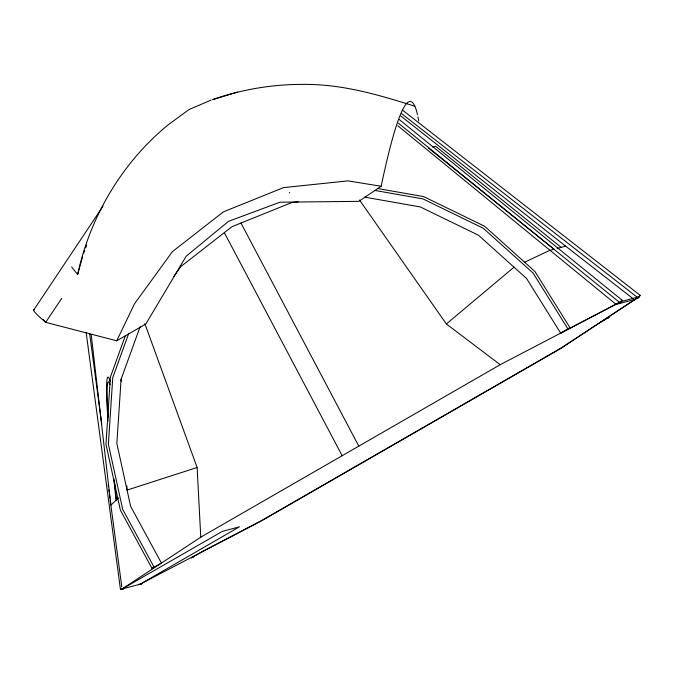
<?xml version="1.0" encoding="UTF-8"?>
<svg xmlns="http://www.w3.org/2000/svg" width="674" height="674" viewBox="0 0 674 674"><rect width="100%" height="100%" fill="white"/><g stroke="black" fill="none" stroke-linecap="round" stroke-linejoin="round"><path stroke-width="1.01" d="M140.209 326.469L121.093 379.243L116.846 443.5L130.655 506.418L161.423 563.076L153.099 567.87M120.435 589.27L123.721 588.731L120.435 589.27L86.112 332.257M71.655 266.938A275.034 12.595 42.7 0 0 77.67 274.402C90.24 216.32 122.196 162.485 168.264 124.741L189.015 109.576L211.156 100.03M77.67 274.402L79.161 269.086M79.406 268.201L79.894 266.466M80.13 265.607L82.523 257.055M125.246 336.04L110.401 377.036L105.961 444.318L120.41 510.193L152.046 568.435L153.04 567.887M128.768 333.36L112.777 377.524L108.379 444.141L122.685 509.35L154.135 567.272L153.428 567.702M83.593 253.357L84.638 250.593M85.682 247.83L86.727 245.066M34.155 309.518A275.034 11.197 33.7 0 0 41.426 318.667L45.697 322.341L116.72 340.791L134.505 303.806L172.451 251.596L223.439 211.83L283.493 187.633L347.936 180.868L381.155 186.26A1064.65 54.122 -84.8 0 1 417.492 114.664M569.993 327.699L567.955 328.954L569.993 327.699L534.895 271.454L484.589 226.228L423.66 196.597L377.406 188.476M33.7 310.082L103.055 206.118M61.688 298.371L45.697 322.341L43.229 319.552M638.75 296.787L638.168 297.992L640.283 295.414L402.226 109.904M173.639 276.542L180.986 266.432L231.974 226.675L292.027 202.47L298.262 201.812M110.881 505.155L118.565 498.002M359.486 200.01L446.348 323.958L514.035 267.19M191.391 557.904L193.362 556.775L191.635 557.786M639.828 295.608L640.283 295.414M381.155 186.26L358.804 201.349L280.005 202.2L228.528 221.316L186.142 256.263L145.828 324.026L116.72 340.791M144.826 323.579L197.128 467.512L200.768 537.161L500.251 364.668L621.125 301.548L639.23 296.703L599.885 322.619L608.201 317.825M200.827 537.144L122.078 589L140.184 584.156L261.108 521.01L560.541 348.542L639.23 296.703M600.492 322.164L561.147 348.079L261.723 520.555L201.256 552.124M152.821 567.887L152.046 568.435L154.135 567.272M140.184 584.156L239.489 526.798L222.386 531.373L122.988 588.469M364.701 197.153L420.273 206.918L478.464 235.218L526.504 278.404L560.658 333.116L568.974 328.331M621.125 301.548L560.658 333.116M192.326 557.373L200.641 552.579M153.369 567.592L154.119 567.289L152.316 568.308M524.321 262.346L549.571 250.442L554.087 249.237L428.622 148.196M139.029 584.063C137.252 585.596 144.295 583.65 140.647 583.692M197.128 467.512L127.066 490.082L126.847 485.903M237.391 92.085L212.74 99.609C245.555 88.033 280.468 83.121 315.196 84.638C349.452 86.171 382.36 96.037 414.847 106.239M432.641 147.126L435.657 146.317L561.122 247.35M557.103 248.428L565.638 246.145L633.408 298.936M634.234 299.576L616.129 304.421L397.77 125.726M622.195 300.25C618.479 302.129 621.142 304.1 622.195 300.25L399.261 119.525M374.34 190.354L422.91 198.889L483.224 228.225L533.033 272.995L567.938 328.929M446.348 323.958L500.192 364.685M401.359 113.459L638.168 297.992M400.87 116.063L565.638 246.145M398.368 123.123L620.055 302.837M240.972 223.052L358.795 446.129M224.332 232.631L342.165 455.717M289.601 192.933L289.475 192.376M89.617 333.36L101.732 424.039M108.143 484.673L108.421 486.763M108.843 489.888L109.121 491.978M109.542 495.104L109.955 498.238M110.233 500.319L121.8 586.928M91.192 334.355L110.763 504.11M114.462 481.16L116.408 500.015M113.822 478.548L116.071 500.327M121.093 379.243L121.202 381.332M417.973 116.863A1064.65 54.122 -84.8 0 1 418.739 120.932M108.084 421.191A57.425 4.364 84.4 0 1 110.165 381.467M108.16 417.223A52.58 3.993 84.4 0 1 110.064 384.593M607.181 318.414L609.22 317.201L607.249 318.322"/></g></svg>
